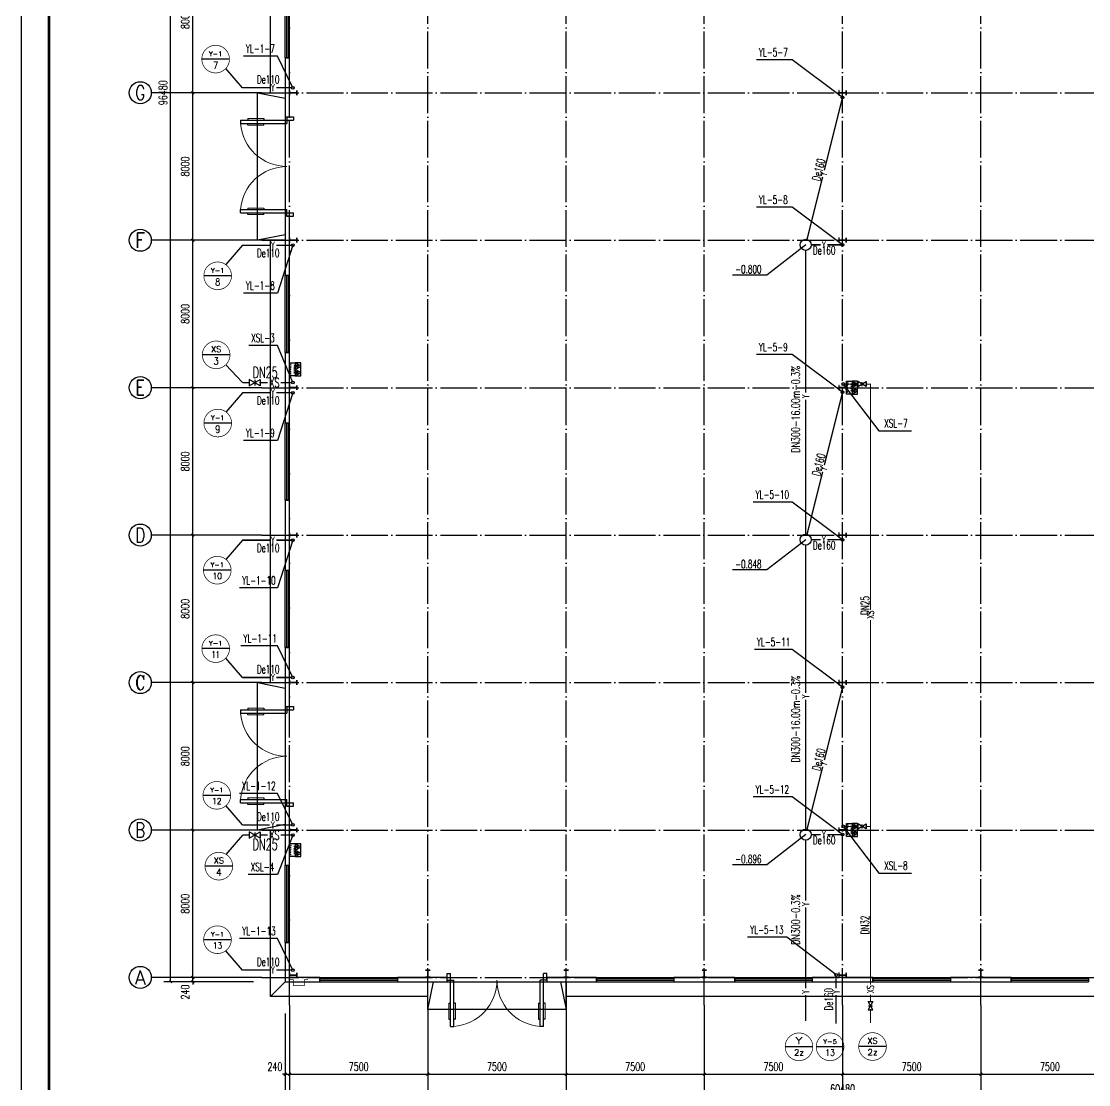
# Model space of a CAD drawing. Extents: x 14168272 to 29396535, y -812963 to 33736.
# Drawn here: x 14677073 to 14734973, y -310037 to -252344 of the extents above; entities that cross this region are included whole.
import ezdxf
from ezdxf.enums import TextEntityAlignment as Align

# ---------------------------------------------------------------- set-up
doc = ezdxf.new("R2010")
doc.units = 0
doc.header["$LTSCALE"] = 1000
doc.header["$MEASUREMENT"] = 0
doc.linetypes.add('DOTE', pattern=[2.42, 2, -0.2, 0.02, -0.2])
for name, color, linetype in [('AXIS', 3, 'Continuous'), ('AXIS_TEXT', 7, 'Continuous'), ('COLUMN', 2, 'Continuous'), ('DIM_消防', 3, 'Continuous'), ('DIM_雨水', 3, 'Continuous'), ('DOTE', 8, 'DOTE'), ('EQUIP_消防', 7, 'Continuous'), ('PIPE-消防', 1, 'Continuous'), ('PIPE-雨水', 4, 'Continuous'), ('TEXT_消防', 7, 'Continuous'), ('TEXT_雨水', 7, 'Continuous'), ('TK', 4, 'Continuous'), ('TWT_LEAD', 3, 'Continuous'), ('TWT_TEXT', 7, 'Continuous'), ('VALVE_消防', 7, 'Continuous'), ('VPIPE-消防', 1, 'Continuous'), ('VPIPE-雨水', 4, 'Continuous'), ('WALL-PARAPET', 6, 'Continuous'), ('WELL_雨水', 4, 'Continuous'), ('WINDOW', 4, 'Continuous')]:
    doc.layers.add(name, color=color, linetype=linetype)
doc.styles.add('_TCH_AXIS', font='COMPLEX', dxfattribs={"bigfont": 'GBCBIG'})
doc.styles.add('_TCH_DIM', font='SIMPLEX', dxfattribs={"bigfont": 'GBCBIG'})
doc.styles.add('_TCH_DIM_T3', font='SIMPLEX', dxfattribs={"width": 0.705882, "bigfont": 'GBCBIG'})
doc.styles.add('_TWT_CIRCLE', font='COMPLEX', dxfattribs={"width": 1.1, "height": 3, "bigfont": 'HZTXT'})
doc.styles.add('_TWT_PIPEDN', font='SIMPLEX', dxfattribs={"width": 0.8, "height": 3, "bigfont": 'HZTXT'})
doc.styles.add('_TWT_PIPETEXT', font='COMPLEX', dxfattribs={"width": 0.8, "height": 2.5, "bigfont": 'HZTXT'})
doc.styles.add('_TWT_SERIAL', font='COMPLEX', dxfattribs={"width": 0.8, "height": 3, "bigfont": 'HZTXT'})
doc.styles.add('COMPLEX', font='COMPLEX')
doc.dimstyles.new('_TCH_ARCH&&150', dxfattribs={"dimtxt": 446.25, "dimasz": 150, "dimexe": 375, "dimexo": 450, "dimgap": 189.375, "dimtad": 1, "dimdec": 0, "dimzin": 0, "dimdsep": 46, "dimtxsty": '_TCH_DIM_T3', "dimblk": 'ARCHTICK', "dimcen": 0.09, "dimclrt": 7, "dimazin": 2, "dimtfac": 1, "dimtdec": 0, "dimtix": 1, "dimtmove": 2, "dimatfit": 3, "dimfxl": 0, "dimtolj": 1, "dimtzin": 0, "dimarcsym": 0})

# ---------------------------------------------------------------- blocks, each defined once
blk = doc.blocks.new('A$C797E1D2B')
at = {"layer": 'COLUMN'}
h = blk.add_hatch(color=256, dxfattribs=at)
h.paths.add_polyline_path([(125, 400), (250, 400), (250, 388), (130, 388), (130, 200), (125, 200)])
h.paths.add_polyline_path([(0, 400), (125, 400), (125, 200), (120, 200), (120, 388), (0, 388)])
h.paths.add_polyline_path([(0, 12), (120, 12), (120, 200), (125, 200), (125, 0), (0, 0)])
h.paths.add_polyline_path([(125, 200), (130, 200), (130, 12), (250, 12), (250, 0), (125, 0)])
blk.add_lwpolyline([(250, 0), (250, 12), (130, 12), (130, 388), (250, 388), (250, 400), (0, 400), (0, 388), (120, 388), (120, 12), (0, 12), (0, 0)], close=True, dxfattribs=at)
blk = doc.blocks.new('消防软管卷盘')
blk.add_lwpolyline([(4963954, 151899), (4963954, 150312), (4964641, 150312), (4964641, 151899)], close=True)
for points, const_width in [([(4964134, 151704), (4964482, 151704)], 1), ([(4964134, 151566), (4964482, 151566)], 1), ([(4964134, 151428), (4964482, 151428)], 1), ([(4964134, 151290), (4964482, 151290)], 1), ([(4964134, 151152), (4964482, 151152)], 1), ([(4964134, 151014), (4964482, 151014)], 0.1), ([(4964134, 150876), (4964482, 150876)], 1), ([(4964134, 150738), (4964482, 150738)], 1), ([(4964150, 150600), (4964499, 150600)], 1), ([(4964150, 150462), (4964499, 150462)], 1)]:
    blk.add_lwpolyline(points, dxfattribs=dict(const_width=const_width))
for centre, start, end in [((4964134, 151636), 90, 270), ((4964134, 151360), 90, 270), ((4964134, 151084), 90, 270), ((4964482, 151498), 270, 90), ((4964482, 151222), 270, 90), ((4964482, 150946), 270, 90), ((4964134, 150808), 90, 270), ((4964150, 150532), 90, 270), ((4964499, 150670), 270, 90)]:
    blk.add_arc(centre, 69, start, end)
blk = doc.blocks.new('$TwtSys$00000546')
h = blk.add_hatch()
h.set_pattern_fill('ANSI31', color=256, scale=200, style=0)
h.set_pattern_definition([(45, (-38543.802, -6670.83), (-17.67767, 17.67767), [])])
h.paths.add_polyline_path([(-65, 174), (65, 174), (65, 44), (-65, 44)])
for points in [[(0, 344), (-198, 0), (198, 0)], [(-65, 174), (65, 174), (65, 44), (-65, 44)]]:
    blk.add_lwpolyline(points, close=True)
blk = doc.blocks.new('92623')
blk.add_lwpolyline([(8910066, 83014), (8909273, 83014), (8909273, 82670), (8910066, 82670)], close=True)
at = {"xscale": -0.5, "yscale": 0.5, "zscale": 0.5, "rotation": 89.99999999998747}
blk.add_blockref('消防软管卷盘', (8985223, 2565334), dxfattribs=at)
at = {"layer": 'EQUIP_消防', "rotation": 180}
for p in [(8909471, 83014), (8909868, 83014)]:
    blk.add_blockref('$TwtSys$00000546', p, dxfattribs=at)
blk = doc.blocks.new('GeYuanFrame_66184160', base_point=(20.09, 4.53))
at = {"layer": 'TK'}
blk.add_lwpolyline([(20.09, 4.53), (20.09, 598.53), (1071.09, 598.53), (1071.09, 4.53)], close=True, dxfattribs=at)
at = {"layer": 'TK', "const_width": 1}
blk.add_lwpolyline([(45.09, 588.53), (1061.09, 588.53), (1061.09, 14.53), (45.09, 14.53)], close=True, dxfattribs=at)
blk = doc.blocks.new('_AXISO')
blk.add_circle((0, 0), 0.5)
at = {"layer": 'AXIS_TEXT', "style": 'COMPLEX', "width": 1.041667}
blk.add_attdef('A', text='', height=0.56, dxfattribs=at).set_placement((-0.25, -0.28), (0.25, -0.28), align=Align.FIT)
blk = doc.blocks.new('_ArchTick')
at = {"color": 0, "linetype": 'ByBlock', "const_width": 0.4}
blk.add_lwpolyline([(-0.5, -0.5), (0.5, 0.5)], dxfattribs=at)
blk = doc.blocks.new('*D131')
at = {"layer": 'AXIS', "color": 0, "lineweight": -2}
for p, q in [((14689673, -207980), (14684798, -207980)), ((14685173, -304460), (14685173, -207980)), ((14689673, -304460), (14684798, -304460))]:
    blk.add_line(p, q, dxfattribs=at)
at = {"layer": 'Defpoints', "color": 0}
for p in [(14685173, -207980), (14690123, -207980), (14690123, -304460)]:
    blk.add_point(p, dxfattribs=at)
at = {"layer": 'AXIS', "color": 0, "lineweight": -2, "xscale": 150, "yscale": 150, "zscale": 150}
for p, rotation in [((14685173, -207980), 90), ((14685173, -304460), 270)]:
    blk.add_blockref('_ArchTick', p, dxfattribs=dict(at, rotation=rotation))
at = {"layer": 'AXIS', "color": 7, "insert": (14684760, -256220), "char_height": 446.2, "attachment_point": 5, "rotation": 90, "style": '_TCH_DIM_T3'}
blk.add_mtext('\\A1;96480', dxfattribs=at)
blk = doc.blocks.new('*D132')
at = {"layer": 'AXIS', "color": 0, "lineweight": -2}
for p, q in [((14689673, -304220), (14685998, -304220)), ((14689673, -304460), (14685998, -304460)), ((14686373, -304220), (14686373, -304070)), ((14686373, -304460), (14686373, -304220)), ((14686373, -304460), (14686373, -304610))]:
    blk.add_line(p, q, dxfattribs=at)
at = {"layer": 'Defpoints', "color": 0}
for p in [(14686373, -304220), (14690123, -304220), (14690123, -304460)]:
    blk.add_point(p, dxfattribs=at)
at = {"layer": 'AXIS', "color": 0, "lineweight": -2, "xscale": 150, "yscale": 150, "zscale": 150}
for p, rotation in [((14686373, -304220), 270), ((14686373, -304460), 90)]:
    blk.add_blockref('_ArchTick', p, dxfattribs=dict(at, rotation=rotation))
at = {"layer": 'AXIS', "color": 7, "insert": (14685960, -305015), "char_height": 446.2, "attachment_point": 5, "rotation": 90, "style": '_TCH_DIM_T3'}
blk.add_mtext('\\A1;240', dxfattribs=at)
blk = doc.blocks.new('*D133')
at = {"layer": 'AXIS', "color": 0, "lineweight": -2}
for p, q in [((14689673, -296220), (14685998, -296220)), ((14686373, -304220), (14686373, -296220)), ((14689673, -304220), (14685998, -304220))]:
    blk.add_line(p, q, dxfattribs=at)
at = {"layer": 'Defpoints', "color": 0}
for p in [(14686373, -296220), (14690123, -296220), (14690123, -304220)]:
    blk.add_point(p, dxfattribs=at)
at = {"layer": 'AXIS', "color": 0, "lineweight": -2, "xscale": 150, "yscale": 150, "zscale": 150}
for p, rotation in [((14686373, -296220), 90), ((14686373, -304220), 270)]:
    blk.add_blockref('_ArchTick', p, dxfattribs=dict(at, rotation=rotation))
at = {"layer": 'AXIS', "color": 7, "insert": (14685960, -300220), "char_height": 446.2, "attachment_point": 5, "rotation": 90, "style": '_TCH_DIM_T3'}
blk.add_mtext('\\A1;8000', dxfattribs=at)
blk = doc.blocks.new('*D134')
at = {"layer": 'AXIS', "color": 0, "lineweight": -2}
for p, q in [((14689673, -288220), (14685998, -288220)), ((14686373, -296220), (14686373, -288220)), ((14689673, -296220), (14685998, -296220))]:
    blk.add_line(p, q, dxfattribs=at)
at = {"layer": 'Defpoints', "color": 0}
for p in [(14686373, -288220), (14690123, -288220), (14690123, -296220)]:
    blk.add_point(p, dxfattribs=at)
at = {"layer": 'AXIS', "color": 0, "lineweight": -2, "xscale": 150, "yscale": 150, "zscale": 150}
for p, rotation in [((14686373, -288220), 90), ((14686373, -296220), 270)]:
    blk.add_blockref('_ArchTick', p, dxfattribs=dict(at, rotation=rotation))
at = {"layer": 'AXIS', "color": 7, "insert": (14685960, -292220), "char_height": 446.2, "attachment_point": 5, "rotation": 90, "style": '_TCH_DIM_T3'}
blk.add_mtext('\\A1;8000', dxfattribs=at)
blk = doc.blocks.new('*D135')
at = {"layer": 'AXIS', "color": 0, "lineweight": -2}
for p, q in [((14689673, -280220), (14685998, -280220)), ((14686373, -288220), (14686373, -280220)), ((14689673, -288220), (14685998, -288220))]:
    blk.add_line(p, q, dxfattribs=at)
at = {"layer": 'Defpoints', "color": 0}
for p in [(14686373, -280220), (14690123, -280220), (14690123, -288220)]:
    blk.add_point(p, dxfattribs=at)
at = {"layer": 'AXIS', "color": 0, "lineweight": -2, "xscale": 150, "yscale": 150, "zscale": 150}
for p, rotation in [((14686373, -280220), 90), ((14686373, -288220), 270)]:
    blk.add_blockref('_ArchTick', p, dxfattribs=dict(at, rotation=rotation))
at = {"layer": 'AXIS', "color": 7, "insert": (14685960, -284220), "char_height": 446.2, "attachment_point": 5, "rotation": 90, "style": '_TCH_DIM_T3'}
blk.add_mtext('\\A1;8000', dxfattribs=at)
blk = doc.blocks.new('*D136')
at = {"layer": 'AXIS', "color": 0, "lineweight": -2}
for p, q in [((14689673, -272220), (14685998, -272220)), ((14686373, -280220), (14686373, -272220)), ((14689673, -280220), (14685998, -280220))]:
    blk.add_line(p, q, dxfattribs=at)
at = {"layer": 'Defpoints', "color": 0}
for p in [(14686373, -272220), (14690123, -272220), (14690123, -280220)]:
    blk.add_point(p, dxfattribs=at)
at = {"layer": 'AXIS', "color": 0, "lineweight": -2, "xscale": 150, "yscale": 150, "zscale": 150}
for p, rotation in [((14686373, -272220), 90), ((14686373, -280220), 270)]:
    blk.add_blockref('_ArchTick', p, dxfattribs=dict(at, rotation=rotation))
at = {"layer": 'AXIS', "color": 7, "insert": (14685960, -276220), "char_height": 446.2, "attachment_point": 5, "rotation": 90, "style": '_TCH_DIM_T3'}
blk.add_mtext('\\A1;8000', dxfattribs=at)
blk = doc.blocks.new('*D137')
at = {"layer": 'AXIS', "color": 0, "lineweight": -2}
for p, q in [((14689673, -264220), (14685998, -264220)), ((14686373, -272220), (14686373, -264220)), ((14689673, -272220), (14685998, -272220))]:
    blk.add_line(p, q, dxfattribs=at)
at = {"layer": 'Defpoints', "color": 0}
for p in [(14686373, -264220), (14690123, -264220), (14690123, -272220)]:
    blk.add_point(p, dxfattribs=at)
at = {"layer": 'AXIS', "color": 0, "lineweight": -2, "xscale": 150, "yscale": 150, "zscale": 150}
for p, rotation in [((14686373, -264220), 90), ((14686373, -272220), 270)]:
    blk.add_blockref('_ArchTick', p, dxfattribs=dict(at, rotation=rotation))
at = {"layer": 'AXIS', "color": 7, "insert": (14685960, -268220), "char_height": 446.2, "attachment_point": 5, "rotation": 90, "style": '_TCH_DIM_T3'}
blk.add_mtext('\\A1;8000', dxfattribs=at)
blk = doc.blocks.new('*D138')
at = {"layer": 'AXIS', "color": 0, "lineweight": -2}
for p, q in [((14689673, -256220), (14685998, -256220)), ((14686373, -264220), (14686373, -256220)), ((14689673, -264220), (14685998, -264220))]:
    blk.add_line(p, q, dxfattribs=at)
at = {"layer": 'Defpoints', "color": 0}
for p in [(14686373, -256220), (14690123, -256220), (14690123, -264220)]:
    blk.add_point(p, dxfattribs=at)
at = {"layer": 'AXIS', "color": 0, "lineweight": -2, "xscale": 150, "yscale": 150, "zscale": 150}
for p, rotation in [((14686373, -256220), 90), ((14686373, -264220), 270)]:
    blk.add_blockref('_ArchTick', p, dxfattribs=dict(at, rotation=rotation))
at = {"layer": 'AXIS', "color": 7, "insert": (14685960, -260220), "char_height": 446.2, "attachment_point": 5, "rotation": 90, "style": '_TCH_DIM_T3'}
blk.add_mtext('\\A1;8000', dxfattribs=at)
blk = doc.blocks.new('*D139')
at = {"layer": 'AXIS', "color": 0, "lineweight": -2}
for p, q in [((14689673, -248220), (14685998, -248220)), ((14686373, -256220), (14686373, -248220)), ((14689673, -256220), (14685998, -256220))]:
    blk.add_line(p, q, dxfattribs=at)
at = {"layer": 'Defpoints', "color": 0}
for p in [(14686373, -248220), (14690123, -248220), (14690123, -256220)]:
    blk.add_point(p, dxfattribs=at)
at = {"layer": 'AXIS', "color": 0, "lineweight": -2, "xscale": 150, "yscale": 150, "zscale": 150}
for p, rotation in [((14686373, -248220), 90), ((14686373, -256220), 270)]:
    blk.add_blockref('_ArchTick', p, dxfattribs=dict(at, rotation=rotation))
at = {"layer": 'AXIS', "color": 7, "insert": (14685960, -252220), "char_height": 446.2, "attachment_point": 5, "rotation": 90, "style": '_TCH_DIM_T3'}
blk.add_mtext('\\A1;8000', dxfattribs=at)
blk = doc.blocks.new('$DorLib2D$00000011')
for p, q in [((-0.467, 0.471), (-0.467, -0.062)), ((-0.467, 0.471), (-0.433, 0.471)), ((-0.433, 0.471), (-0.433, 0.004)), ((0.433, 0.471), (0.433, 0.004)), ((0.467, 0.471), (0.433, 0.471)), ((0.467, 0.471), (0.467, -0.062)), ((-0.483, 0.396), (-0.467, 0.396)), ((-0.417, 0.396), (-0.433, 0.396)), ((0.417, 0.396), (0.433, 0.396)), ((0.483, 0.396), (0.467, 0.396)), ((-0.483, 0.235), (-0.467, 0.235)), ((-0.417, 0.235), (-0.433, 0.235)), ((0.417, 0.235), (0.433, 0.235)), ((0.483, 0.235), (0.467, 0.235)), ((-0.5, 0.004), (-0.433, 0.004)), ((-0.5, 0.004), (-0.5, -0.062)), ((0.5, 0.004), (0.433, 0.004)), ((0.5, 0.004), (0.5, -0.062)), ((-0.5, -0.062), (-0.467, -0.062)), ((0.5, -0.062), (0.467, -0.062))]:
    blk.add_line(p, q)
at = {"lineweight": 13}
for p, q in [((-0.483, 0.396), (-0.483, 0.235)), ((-0.417, 0.396), (-0.417, 0.235)), ((0.417, 0.396), (0.417, 0.235)), ((0.483, 0.396), (0.483, 0.235))]:
    blk.add_line(p, q, dxfattribs=at)
for centre, start, end in [((-0.467, 0.004), 0, 85.904), ((0.467, 0.004), 94.096, 180)]:
    blk.add_arc(centre, 0.467, start, end, dxfattribs=at)
blk = doc.blocks.new('$TCHSYS$WIN2D')
for p, q in [((-0.5, 0.5), (0.5, 0.5)), ((-0.5, 0.5), (-0.5, -0.5)), ((0.5, 0.5), (0.5, -0.5)), ((0.5, 0.167), (-0.5, 0.167)), ((0.5, -0.167), (-0.5, -0.167)), ((-0.5, -0.5), (0.5, -0.5))]:
    blk.add_line(p, q)
blk = doc.blocks.new('*D161')
at = {"layer": 'AXIS', "color": 0, "lineweight": -2}
for p, q in [((14691383, -306170), (14691383, -311045)), ((14751863, -306170), (14751863, -311045)), ((14691383, -310670), (14751863, -310670))]:
    blk.add_line(p, q, dxfattribs=at)
at = {"layer": 'Defpoints', "color": 0}
for p in [(14691383, -305720), (14751863, -305720), (14751863, -310670)]:
    blk.add_point(p, dxfattribs=at)
at = {"layer": 'AXIS', "color": 0, "lineweight": -2, "xscale": 150, "yscale": 150, "zscale": 150, "rotation": 180}
blk.add_blockref('_ArchTick', (14691383, -310670), dxfattribs=at)
at = {"layer": 'AXIS', "color": 0, "lineweight": -2, "xscale": 150, "yscale": 150, "zscale": 150}
blk.add_blockref('_ArchTick', (14751863, -310670), dxfattribs=at)
at = {"layer": 'AXIS', "color": 7, "insert": (14721623, -310258), "char_height": 446.2, "attachment_point": 5, "style": '_TCH_DIM_T3'}
blk.add_mtext('\\A1;60480', dxfattribs=at)
blk = doc.blocks.new('*D162')
at = {"layer": 'AXIS', "color": 0, "lineweight": -2}
for p, q in [((14691383, -306170), (14691383, -309845)), ((14691623, -306170), (14691623, -309845)), ((14691383, -309470), (14691233, -309470)), ((14691383, -309470), (14691623, -309470)), ((14691623, -309470), (14691773, -309470))]:
    blk.add_line(p, q, dxfattribs=at)
at = {"layer": 'Defpoints', "color": 0}
for p in [(14691383, -305720), (14691623, -305720), (14691623, -309470)]:
    blk.add_point(p, dxfattribs=at)
at = {"layer": 'AXIS', "color": 0, "lineweight": -2, "xscale": 150, "yscale": 150, "zscale": 150}
blk.add_blockref('_ArchTick', (14691383, -309470), dxfattribs=at)
at = {"layer": 'AXIS', "color": 0, "lineweight": -2, "xscale": 150, "yscale": 150, "zscale": 150, "rotation": 180}
blk.add_blockref('_ArchTick', (14691623, -309470), dxfattribs=at)
at = {"layer": 'AXIS', "color": 7, "insert": (14690828, -309058), "char_height": 446.2, "attachment_point": 5, "style": '_TCH_DIM_T3'}
blk.add_mtext('\\A1;240', dxfattribs=at)
blk = doc.blocks.new('*D163')
at = {"layer": 'AXIS', "color": 0, "lineweight": -2}
for p, q in [((14691623, -306170), (14691623, -309845)), ((14699123, -306170), (14699123, -309845)), ((14691623, -309470), (14699123, -309470))]:
    blk.add_line(p, q, dxfattribs=at)
at = {"layer": 'Defpoints', "color": 0}
for p in [(14691623, -305720), (14699123, -305720), (14699123, -309470)]:
    blk.add_point(p, dxfattribs=at)
at = {"layer": 'AXIS', "color": 0, "lineweight": -2, "xscale": 150, "yscale": 150, "zscale": 150, "rotation": 180}
blk.add_blockref('_ArchTick', (14691623, -309470), dxfattribs=at)
at = {"layer": 'AXIS', "color": 0, "lineweight": -2, "xscale": 150, "yscale": 150, "zscale": 150}
blk.add_blockref('_ArchTick', (14699123, -309470), dxfattribs=at)
at = {"layer": 'AXIS', "color": 7, "insert": (14695373, -309058), "char_height": 446.2, "attachment_point": 5, "style": '_TCH_DIM_T3'}
blk.add_mtext('\\A1;7500', dxfattribs=at)
blk = doc.blocks.new('*D164')
at = {"layer": 'AXIS', "color": 0, "lineweight": -2}
for p, q in [((14699123, -306170), (14699123, -309845)), ((14706623, -306170), (14706623, -309845)), ((14699123, -309470), (14706623, -309470))]:
    blk.add_line(p, q, dxfattribs=at)
at = {"layer": 'Defpoints', "color": 0}
for p in [(14699123, -305720), (14706623, -305720), (14706623, -309470)]:
    blk.add_point(p, dxfattribs=at)
at = {"layer": 'AXIS', "color": 0, "lineweight": -2, "xscale": 150, "yscale": 150, "zscale": 150, "rotation": 180}
blk.add_blockref('_ArchTick', (14699123, -309470), dxfattribs=at)
at = {"layer": 'AXIS', "color": 0, "lineweight": -2, "xscale": 150, "yscale": 150, "zscale": 150}
blk.add_blockref('_ArchTick', (14706623, -309470), dxfattribs=at)
at = {"layer": 'AXIS', "color": 7, "insert": (14702873, -309058), "char_height": 446.2, "attachment_point": 5, "style": '_TCH_DIM_T3'}
blk.add_mtext('\\A1;7500', dxfattribs=at)
blk = doc.blocks.new('*D165')
at = {"layer": 'AXIS', "color": 0, "lineweight": -2}
for p, q in [((14706623, -306170), (14706623, -309845)), ((14714123, -306170), (14714123, -309845)), ((14706623, -309470), (14714123, -309470))]:
    blk.add_line(p, q, dxfattribs=at)
at = {"layer": 'Defpoints', "color": 0}
for p in [(14706623, -305720), (14714123, -305720), (14714123, -309470)]:
    blk.add_point(p, dxfattribs=at)
at = {"layer": 'AXIS', "color": 0, "lineweight": -2, "xscale": 150, "yscale": 150, "zscale": 150, "rotation": 180}
blk.add_blockref('_ArchTick', (14706623, -309470), dxfattribs=at)
at = {"layer": 'AXIS', "color": 0, "lineweight": -2, "xscale": 150, "yscale": 150, "zscale": 150}
blk.add_blockref('_ArchTick', (14714123, -309470), dxfattribs=at)
at = {"layer": 'AXIS', "color": 7, "insert": (14710373, -309058), "char_height": 446.2, "attachment_point": 5, "style": '_TCH_DIM_T3'}
blk.add_mtext('\\A1;7500', dxfattribs=at)
blk = doc.blocks.new('*D166')
at = {"layer": 'AXIS', "color": 0, "lineweight": -2}
for p, q in [((14714123, -306170), (14714123, -309845)), ((14721623, -306170), (14721623, -309845)), ((14714123, -309470), (14721623, -309470))]:
    blk.add_line(p, q, dxfattribs=at)
at = {"layer": 'Defpoints', "color": 0}
for p in [(14714123, -305720), (14721623, -305720), (14721623, -309470)]:
    blk.add_point(p, dxfattribs=at)
at = {"layer": 'AXIS', "color": 0, "lineweight": -2, "xscale": 150, "yscale": 150, "zscale": 150, "rotation": 180}
blk.add_blockref('_ArchTick', (14714123, -309470), dxfattribs=at)
at = {"layer": 'AXIS', "color": 0, "lineweight": -2, "xscale": 150, "yscale": 150, "zscale": 150}
blk.add_blockref('_ArchTick', (14721623, -309470), dxfattribs=at)
at = {"layer": 'AXIS', "color": 7, "insert": (14717873, -309058), "char_height": 446.2, "attachment_point": 5, "style": '_TCH_DIM_T3'}
blk.add_mtext('\\A1;7500', dxfattribs=at)
blk = doc.blocks.new('*D167')
at = {"layer": 'AXIS', "color": 0, "lineweight": -2}
for p, q in [((14721623, -306170), (14721623, -309845)), ((14729123, -306170), (14729123, -309845)), ((14721623, -309470), (14729123, -309470))]:
    blk.add_line(p, q, dxfattribs=at)
at = {"layer": 'Defpoints', "color": 0}
for p in [(14721623, -305720), (14729123, -305720), (14729123, -309470)]:
    blk.add_point(p, dxfattribs=at)
at = {"layer": 'AXIS', "color": 0, "lineweight": -2, "xscale": 150, "yscale": 150, "zscale": 150, "rotation": 180}
blk.add_blockref('_ArchTick', (14721623, -309470), dxfattribs=at)
at = {"layer": 'AXIS', "color": 0, "lineweight": -2, "xscale": 150, "yscale": 150, "zscale": 150}
blk.add_blockref('_ArchTick', (14729123, -309470), dxfattribs=at)
at = {"layer": 'AXIS', "color": 7, "insert": (14725373, -309058), "char_height": 446.2, "attachment_point": 5, "style": '_TCH_DIM_T3'}
blk.add_mtext('\\A1;7500', dxfattribs=at)
blk = doc.blocks.new('*D168')
at = {"layer": 'AXIS', "color": 0, "lineweight": -2}
for p, q in [((14729123, -306170), (14729123, -309845)), ((14736623, -306170), (14736623, -309845)), ((14729123, -309470), (14736623, -309470))]:
    blk.add_line(p, q, dxfattribs=at)
at = {"layer": 'Defpoints', "color": 0}
for p in [(14729123, -305720), (14736623, -305720), (14736623, -309470)]:
    blk.add_point(p, dxfattribs=at)
at = {"layer": 'AXIS', "color": 0, "lineweight": -2, "xscale": 150, "yscale": 150, "zscale": 150, "rotation": 180}
blk.add_blockref('_ArchTick', (14729123, -309470), dxfattribs=at)
at = {"layer": 'AXIS', "color": 0, "lineweight": -2, "xscale": 150, "yscale": 150, "zscale": 150}
blk.add_blockref('_ArchTick', (14736623, -309470), dxfattribs=at)
at = {"layer": 'AXIS', "color": 7, "insert": (14732873, -309058), "char_height": 446.2, "attachment_point": 5, "style": '_TCH_DIM_T3'}
blk.add_mtext('\\A1;7500', dxfattribs=at)
blk = doc.blocks.new('$VALVE$00000296')
for points in [[(-125, 72), (-125, -72), (125, 72), (125, -72), (-125, 72)], [(0, 60), (0, -64)]]:
    blk.add_lwpolyline(points)
for p in [(-125, 0), (125, 0)]:
    blk.add_point(p)
blk = doc.blocks.new('$TWTSYS$00000187')
blk.add_circle((0, 0, 0), 0.5)

msp = doc.modelspace()

# ---------------------------------------------------------------- hatches: boundary and pattern name
at = {"layer": 'PIPE-消防', "linetype": 'Continuous'}
for points in [[(14723135.8, -272023.3), (14723135.8, -271997.1), (14723162, -271997.1)], [(14723135.8, -272023.3), (14723162, -272023.3), (14723162, -271997.1)]]:
    msp.add_hatch(color=256, dxfattribs=at).paths.add_polyline_path(points)

# ---------------------------------------------------------------- linework, layer by layer
at = {"color": 8, "ltscale": 0.5}
for p, q in [((14689882.6, -256220.3), (14691382.6, -256520.3)), ((14691382.6, -263920.3), (14689882.6, -264220.3)), ((14689882.6, -288220.3), (14691382.6, -288520.3)), ((14691382.6, -295920.3), (14689882.6, -296220.3)), ((14690582.6, -305260.3), (14691382.6, -304460.3)), ((14699122.6, -305960.3), (14699422.6, -304460.3)), ((14706322.6, -304460.3), (14706622.6, -305960.3))]:
    msp.add_line(p, q, dxfattribs=at)
for points in [[(14690582.6, -256220.3), (14690582.6, -224220.3)], [(14691382.6, -264220.3), (14689882.6, -264220.3), (14689882.6, -256220.3), (14691382.6, -256220.3)], [(14690582.6, -288220.3), (14690582.6, -264220.3)], [(14691382.6, -296220.3), (14689882.6, -296220.3), (14689882.6, -288220.3), (14691382.6, -288220.3)], [(14699122.6, -305260.3), (14690582.6, -305260.3), (14690582.6, -296220.3)], [(14706622.6, -304460.3), (14706622.6, -305960.3), (14699122.6, -305960.3), (14699122.6, -304460.3)], [(14736622.6, -305260.3), (14706622.6, -305260.3)]]:
    msp.add_lwpolyline(points, dxfattribs=at)
at = {"color": 8, "const_width": 30}
msp.add_lwpolyline([(14691622.6, -304340.3), (14691822.6, -304340.3), (14691822.6, -304660.3), (14692422.6, -304660.3), (14692422.6, -304340.3), (14692622.6, -304340.3)], dxfattribs=at)
at = {"layer": 'AXIS'}
for p, q in [((14690122.6, -256220.3), (14684122.6, -256220.3)), ((14690122.6, -264220.3), (14684122.6, -264220.3)), ((14690122.6, -272220.3), (14684122.6, -272220.3)), ((14690122.6, -280220.3), (14684122.6, -280220.3)), ((14690122.6, -288220.3), (14684122.6, -288220.3)), ((14690122.6, -296220.3), (14684122.6, -296220.3)), ((14690122.6, -304220.3), (14684122.6, -304220.3)), ((14691622.6, -305720.3), (14691622.6, -311720.3)), ((14699122.6, -305720.3), (14699122.6, -311720.3)), ((14706622.6, -305720.3), (14706622.6, -311720.3)), ((14714122.6, -305720.3), (14714122.6, -311720.3)), ((14721622.6, -305720.3), (14721622.6, -311720.3)), ((14729122.6, -305720.3), (14729122.6, -311720.3))]:
    msp.add_line(p, q, dxfattribs=at)
at = {"layer": 'DIM_消防'}
for p, q in [((14688361.4, -254393.1), (14686861.4, -254393.1)), ((14689065.4, -255945.5), (14688174, -254897.1)), ((14689065.4, -264495.5), (14688174, -265544)), ((14688473.5, -266150.4), (14686973.5, -266150.4)), ((14690967.8, -269927.5, 3000), (14689406.4, -269927.5, 3000)), ((14691805.8, -271945.1), (14690967.8, -269927.5, 3000)), ((14688390.6, -270440.1), (14686890.6, -270440.1)), ((14689065.4, -271945.1), (14688174, -270980.4)), ((14721663.5, -272023.3), (14723587.7, -274558.1)), ((14689065.4, -272495.5), (14688174, -273544)), ((14688477, -274140.2), (14686977, -274140.2)), ((14723587.7, -274558.1), (14725360.1, -274558.1)), ((14689065.4, -280495.5), (14688174, -281544)), ((14688451.7, -282124.1), (14686951.7, -282124.1)), ((14688365.8, -286379.3), (14686865.8, -286379.3)), ((14689065.4, -287945.5), (14688174, -286897.1)), ((14688425.8, -294340.4), (14686925.8, -294340.4)), ((14689065.4, -295945.5), (14688174, -294897.1)), ((14721663.5, -296023.3), (14723587.7, -298558.1)), ((14689065.4, -296495.1), (14688174, -297543.6)), ((14691805.8, -296495.1), (14690967.8, -298629.9, 3000)), ((14688535.8, -298181.8), (14687035.8, -298181.8)), ((14690967.8, -298629.9, 3000), (14689380.4, -298629.9, 3000)), ((14723587.7, -298558.1), (14725360.1, -298558.1)), ((14688462.3, -302171.2), (14686962.3, -302171.2)), ((14689065.4, -303820.5), (14688174, -302772.1)), ((14720009.1, -307982.1), (14718509.1, -307982.1)), ((14721695.6, -307982.1), (14720195.6, -307982.1)), ((14723997.4, -307967.1), (14722497.4, -307967.1))]:
    msp.add_line(p, q, dxfattribs=at)
at = {"layer": 'DIM_消防', "const_width": 37.5}
for points in [[(14688361.4, -254393.1, 1), (14686861.4, -254393.1, 1)], [(14688473.5, -266150.4, 1), (14686973.5, -266150.4, 1)], [(14688390.6, -270440.1, 1), (14686890.6, -270440.1, 1)], [(14688477, -274140.2, 1), (14686977, -274140.2, 1)], [(14688451.7, -282124.1, 1), (14686951.7, -282124.1, 1)], [(14688365.8, -286379.3, 1), (14686865.8, -286379.3, 1)], [(14688425.8, -294340.4, 1), (14686925.8, -294340.4, 1)], [(14688535.8, -298181.8, 1), (14687035.8, -298181.8, 1)], [(14688462.3, -302171.2, 1), (14686962.3, -302171.2, 1)], [(14720009.1, -307982.1, 1), (14718509.1, -307982.1, 1)], [(14721695.6, -307982.1, 1), (14720195.6, -307982.1, 1)], [(14723997.4, -307967.1, 1), (14722497.4, -307967.1, 1)]]:
    msp.add_lwpolyline(points, format="xyb", close=True, dxfattribs=at)
at = {"layer": 'DIM_雨水'}
for p, q in [((14690971.7, -254233.7), (14689119, -254233.7)), ((14691805.8, -255945.5), (14690971.7, -254233.7)), ((14718892.1, -254426.7, 3000), (14716945.1, -254426.7, 3000)), ((14721622.6, -256470.3, 6000), (14718892.1, -254426.7, 3000)), ((14718892.1, -262426.7, 3000), (14716945.1, -262426.7, 3000)), ((14721622.6, -264470.3, 6000), (14718892.1, -262426.7, 3000)), ((14691805.8, -264495.5), (14690971.7, -267084.7)), ((14690971.7, -267084.7), (14689119, -267084.7)), ((14718892.1, -270426.7, 3000), (14716945.1, -270426.7, 3000)), ((14721622.6, -272470.3, 6000), (14718892.1, -270426.7, 3000)), ((14691805.8, -272495.5), (14690971.7, -275084.7)), ((14690971.7, -275084.7), (14689119, -275084.7)), ((14718892.1, -278426.7, 3000), (14716768.3, -278426.7, 3000)), ((14721622.6, -280470.3, 6000), (14718892.1, -278426.7, 3000)), ((14691805.8, -280495.5), (14690971.7, -283084.7)), ((14690971.7, -283084.7), (14688916.1, -283084.7)), ((14690971.7, -286233.7), (14688984.1, -286233.7)), ((14691805.8, -287945.5), (14690971.7, -286233.7)), ((14718892.1, -286426.7, 3000), (14716836.5, -286426.7, 3000)), ((14721622.6, -288470.3, 6000), (14718892.1, -286426.7, 3000)), ((14690971.7, -294233.7), (14688916.1, -294233.7)), ((14691805.8, -295945.5), (14690971.7, -294233.7)), ((14718892.1, -294426.7, 3000), (14716768.3, -294426.7, 3000)), ((14721622.6, -296470.3, 6000), (14718892.1, -294426.7, 3000)), ((14690971.7, -302108.7), (14688916.1, -302108.7)), ((14691805.8, -303820.5), (14690971.7, -302108.7)), ((14718596.9, -302041.7), (14716473, -302041.7)), ((14721272.1, -304085.4), (14718596.9, -302041.7))]:
    msp.add_line(p, q, dxfattribs=at)
at = {"layer": 'DOTE'}
for p, q in [((14691622.6, -305720.3), (14691622.6, -206720.3)), ((14699122.6, -305720.3), (14699122.6, -206720.3)), ((14706622.6, -305720.3), (14706622.6, -206720.3)), ((14714122.6, -305720.3), (14714122.6, -206720.3)), ((14721622.6, -305720.3), (14721622.6, -206720.3)), ((14729122.6, -305720.3), (14729122.6, -206720.3)), ((14690122.6, -256220.3), (14753122.6, -256220.3)), ((14690122.6, -264220.3), (14753122.6, -264220.3)), ((14690122.6, -272220.3), (14753122.6, -272220.3)), ((14690122.6, -280220.3), (14753122.6, -280220.3)), ((14690122.6, -288220.3), (14753122.6, -288220.3)), ((14690122.6, -296220.3), (14753122.6, -296220.3)), ((14690122.6, -304220.3), (14753122.6, -304220.3))]:
    msp.add_line(p, q, dxfattribs=at)
at = {"layer": 'PIPE-消防', "linetype": 'Continuous', "const_width": 70}
for points in [[(14689433.9, -271945.1), (14689082.1, -271945.1)], [(14690428.7, -271945.1), (14690033.9, -271945.1)], [(14691705.8, -271945.1), (14691146.8, -271945.1)], [(14689433.9, -296495.1), (14689082.1, -296495.1)], [(14690428.7, -296495.1), (14690033.9, -296495.1)], [(14691705.8, -296495.1), (14691146.8, -296495.1)]]:
    msp.add_lwpolyline(points, dxfattribs=at)
at = {"layer": 'PIPE-消防', "linetype": 'Continuous', "ltscale": 0.75, "const_width": 52.5}
for points in [[(14721738.5, -272023.3), (14722447.8, -272023.3)], [(14722897.8, -272023.3), (14723135.8, -272023.3)], [(14723135.8, -272023.3), (14723135.8, -284288.1)], [(14723135.8, -284826.6), (14723135.8, -296023.3)], [(14721738.5, -296023.3), (14722447.8, -296023.3)], [(14722897.8, -296023.3), (14723135.8, -296023.3)], [(14723135.8, -296023.3), (14723135.8, -304613.3)], [(14723135.8, -305151.8), (14723135.8, -305526.9)], [(14723135.8, -305976.9), (14723135.8, -306695.5)]]:
    msp.add_lwpolyline(points, dxfattribs=at)
at = {"layer": 'PIPE-雨水', "linetype": 'Continuous', "ltscale": 0.75, "const_width": 75}
for points in [[(14690545, -255945.5), (14689065.4, -255945.5)], [(14691705.8, -255945.5), (14690912.2, -255945.5)], [(14690545, -264495.5), (14689065.4, -264495.5)], [(14691705.8, -264495.5), (14690912.2, -264495.5)], [(14719622.6, -264770.3), (14719622.6, -272499)], [(14690545, -272495.5), (14689065.4, -272495.5)], [(14691705.8, -272495.5), (14690912.2, -272495.5)], [(14719622.6, -272866.2), (14719622.6, -280170.3)], [(14690545, -280495.5), (14689065.4, -280495.5)], [(14691705.8, -280495.5), (14690912.2, -280495.5)], [(14719622.6, -280770.3), (14719622.6, -288781.7)], [(14690545, -287945.5), (14689065.4, -287945.5)], [(14691705.8, -287945.5), (14690912.2, -287945.5)], [(14719622.6, -289148.8), (14719622.6, -296170.3)], [(14690545, -295945.5), (14689065.4, -295945.5)], [(14691705.8, -295945.5), (14690912.2, -295945.5)], [(14719622.6, -296770.3), (14719622.6, -300048.1)], [(14719622.6, -300415.3), (14719622.6, -304811.9)], [(14690545, -303820.5), (14689065.4, -303820.5)], [(14691705.8, -303820.5), (14690912.2, -303820.5)], [(14721272.1, -304160.4), (14721272.1, -304810.1)], [(14719622.6, -305179), (14719622.6, -306582.1)], [(14721272.1, -305177.2), (14721272.1, -306725.2)]]:
    msp.add_lwpolyline(points, dxfattribs=at)
at = {"layer": 'PIPE-雨水', "linetype": 'Continuous', "ltscale": 1.5, "const_width": 75}
for points in [[(14720633.4, -260427.1), (14721604.4, -256543.1)], [(14719695.3, -264179.3), (14720544.3, -260783.3)], [(14720431.4, -264470.3), (14719922.6, -264470.3)], [(14721547.6, -264470.3), (14720798.6, -264470.3)], [(14720633.4, -276427.1), (14721604.4, -272543.1)], [(14719695.3, -280179.3), (14720544.3, -276783.3)], [(14720431.4, -280470.3), (14719922.6, -280470.3)], [(14721547.6, -280470.3), (14720798.6, -280470.3)], [(14720633.4, -292427.1), (14721604.4, -288543.1)], [(14719695.3, -296179.3), (14720544.3, -292783.3)], [(14720431.4, -296470.3), (14719922.6, -296470.3)], [(14721547.6, -296470.3), (14720798.6, -296470.3)]]:
    msp.add_lwpolyline(points, dxfattribs=at)
at = {"layer": 'TWT_LEAD'}
for p, q in [((14719622.6, -264470.3), (14717521, -266109)), ((14717521, -266109), (14715659.7, -266109)), ((14719622.6, -280470.3), (14717521, -282109)), ((14717521, -282109), (14715659.7, -282109)), ((14719622.6, -296470.3), (14717521, -298109)), ((14717521, -298109), (14715659.7, -298109))]:
    msp.add_line(p, q, dxfattribs=at)
at = {"layer": 'VPIPE-消防', "linetype": 'Continuous'}
for centre in [(14691805.8, -271945.1), (14721663.5, -272023.3), (14691805.8, -296495.1), (14721663.5, -296023.3)]:
    msp.add_circle(centre, 75, dxfattribs=at)
at = {"layer": 'VPIPE-雨水', "linetype": 'Continuous'}
for centre in [(14691805.8, -255945.5), (14721622.6, -256470.3), (14691805.8, -264495.5), (14721622.6, -264470.3), (14691805.8, -272495.5), (14721622.6, -272470.3), (14691805.8, -280495.5), (14721622.6, -280470.3), (14691805.8, -287945.5), (14721622.6, -288470.3), (14691805.8, -295945.5), (14721622.6, -296470.3), (14691805.8, -303820.5), (14721272.1, -304085.4)]:
    msp.add_circle(centre, 75, dxfattribs=at)
at = {"layer": 'WALL-PARAPET'}
for p, q in [((14691382.6, -254320.3), (14691382.6, -257520.3)), ((14691622.6, -254320.3), (14691382.6, -254320.3)), ((14691622.6, -257520.3), (14691622.6, -254320.3)), ((14691382.6, -257520.3), (14691622.6, -257520.3)), ((14691382.6, -262920.3), (14691382.6, -266120.3)), ((14691622.6, -262920.3), (14691382.6, -262920.3)), ((14691622.6, -266120.3), (14691622.6, -262920.3)), ((14691382.6, -266120.3), (14691622.6, -266120.3)), ((14691382.6, -270320.3), (14691382.6, -274120.3)), ((14691622.6, -270320.3), (14691382.6, -270320.3)), ((14691622.6, -274120.3), (14691622.6, -270320.3)), ((14691382.6, -274120.3), (14691622.6, -274120.3)), ((14691382.6, -278320.3), (14691382.6, -282120.3)), ((14691622.6, -278320.3), (14691382.6, -278320.3)), ((14691622.6, -282120.3), (14691622.6, -278320.3)), ((14691382.6, -282120.3), (14691622.6, -282120.3)), ((14691382.6, -286320.3), (14691382.6, -289520.3)), ((14691622.6, -286320.3), (14691382.6, -286320.3)), ((14691622.6, -289520.3), (14691622.6, -286320.3)), ((14691382.6, -289520.3), (14691622.6, -289520.3)), ((14691382.6, -294920.3), (14691382.6, -298120.3)), ((14691622.6, -294920.3), (14691382.6, -294920.3)), ((14691622.6, -298120.3), (14691622.6, -294920.3)), ((14691382.6, -298120.3), (14691622.6, -298120.3)), ((14691622.6, -302320.3), (14691382.6, -302320.3)), ((14691382.6, -302320.3), (14691382.6, -304460.3)), ((14691622.6, -304220.3), (14691622.6, -302320.3)), ((14691382.6, -304460.3), (14693272.6, -304460.3)), ((14693272.6, -304220.3), (14691622.6, -304220.3)), ((14693272.6, -304460.3), (14693272.6, -304220.3)), ((14700172.6, -304220.3), (14697472.6, -304220.3)), ((14697472.6, -304220.3), (14697472.6, -304460.3)), ((14697472.6, -304460.3), (14700172.6, -304460.3)), ((14700172.6, -304460.3), (14700172.6, -304220.3)), ((14708272.6, -304220.3), (14705572.6, -304220.3)), ((14705572.6, -304220.3), (14705572.6, -304460.3)), ((14705572.6, -304460.3), (14708272.6, -304460.3)), ((14708272.6, -304460.3), (14708272.6, -304220.3)), ((14715772.6, -304220.3), (14712472.6, -304220.3)), ((14712472.6, -304220.3), (14712472.6, -304460.3)), ((14712472.6, -304460.3), (14715772.6, -304460.3)), ((14715772.6, -304460.3), (14715772.6, -304220.3)), ((14723272.6, -304220.3), (14719972.6, -304220.3)), ((14719972.6, -304220.3), (14719972.6, -304460.3)), ((14719972.6, -304460.3), (14723272.6, -304460.3)), ((14723272.6, -304460.3), (14723272.6, -304220.3)), ((14730772.6, -304220.3), (14727472.6, -304220.3)), ((14727472.6, -304220.3), (14727472.6, -304460.3)), ((14727472.6, -304460.3), (14730772.6, -304460.3)), ((14730772.6, -304460.3), (14730772.6, -304220.3))]:
    msp.add_line(p, q, dxfattribs=at)
at = {"layer": 'WINDOW'}
for p, q in [((14691382.6, -257520.3), (14691382.6, -262920.3)), ((14691382.6, -289520.3), (14691382.6, -294920.3)), ((14700172.6, -304460.3), (14705572.6, -304460.3))]:
    msp.add_line(p, q, dxfattribs=at)

# ---------------------------------------------------------------- block references
for name, p, xscale, yscale, zscale, rotation in [('GeYuanFrame_66184160', (14677072.6, -181520.3), 150, 150, 150, 270), ('92623', (14765143.6, -8129557.2), 0.882, 0.882, 0.882, 90), ('92623', (14795355.7, -8130543.6), 0.882, 0.882, 0.882, 90), ('92623', (14795355.7, -8154543.6), 0.882, 0.882, 0.882, 90), ('92623', (14765143.6, -8155639.6), 0.882, 0.882, 0.882, 90)]:
    msp.add_blockref(name, p, dxfattribs=dict(xscale=xscale, yscale=yscale, zscale=zscale, rotation=rotation))
for p, rotation in [((14691622.6, -256095.3), 270), ((14721422.6, -256095.3), 270), ((14691622.6, -264095.3), 270), ((14721422.6, -264095.3), 270), ((14691622.6, -272095.3), 270), ((14721422.6, -272095.3), 270), ((14691622.6, -280095.3), 270), ((14721422.6, -280095.3), 270), ((14691622.6, -288095.3), 270), ((14721422.6, -288095.3), 270), ((14691622.6, -296095.3), 270), ((14721422.6, -296095.3), 270), ((14691622.6, -303970.3), 270), ((14699247.6, -303820.3), 180), ((14706747.6, -303820.3), 180), ((14714247.6, -303820.3), 180), ((14721422.6, -303970.3), 270), ((14729247.6, -303820.3), 180)]:
    msp.add_blockref('A$C797E1D2B', p, dxfattribs=dict(rotation=rotation))
at = {"layer": 'AXIS'}
ref = msp.add_blockref('_AXISO', (14683522.6, -256220.3), dxfattribs=dict(at, xscale=1200, yscale=1200, zscale=1200))
ref.add_attrib('A', 'G', dxfattribs={"layer": 'AXIS_TEXT', "ltscale": 0.5, "height": 781.2, "style": '_TCH_AXIS', "width": 0.833333}).set_placement((14683243.6, -256610.9), (14683801.6, -256610.9), align=Align.FIT)
ref = msp.add_blockref('_AXISO', (14683522.6, -264220.3), dxfattribs=dict(at, xscale=1200, yscale=1200, zscale=1200))
ref.add_attrib('A', 'F', dxfattribs={"layer": 'AXIS_TEXT', "ltscale": 0.5, "height": 816.3, "style": '_TCH_AXIS', "width": 0.8125}).set_placement((14683269.9, -264628.5), (14683775.2, -264628.5), align=Align.FIT)
ref = msp.add_blockref('_AXISO', (14683522.6, -272220.3), dxfattribs=dict(at, xscale=1200, yscale=1200, zscale=1200))
ref.add_attrib('A', 'E', dxfattribs={"layer": 'AXIS_TEXT', "ltscale": 0.5, "height": 816.3, "style": '_TCH_AXIS', "width": 0.8125}).set_placement((14683269.9, -272628.5), (14683775.2, -272628.5), align=Align.FIT)
ref = msp.add_blockref('_AXISO', (14683522.6, -280220.3), dxfattribs=dict(at, xscale=1200, yscale=1200, zscale=1200))
ref.add_attrib('A', 'D', dxfattribs={"layer": 'AXIS_TEXT', "ltscale": 0.5, "height": 798.8, "style": '_TCH_AXIS', "width": 0.823529}).set_placement((14683256.3, -280619.7), (14683788.8, -280619.7), align=Align.FIT)
ref = msp.add_blockref('_AXISO', (14683522.6, -288220.3), dxfattribs=dict(at, xscale=1200, yscale=1200, zscale=1200))
ref.add_attrib('A', 'C', dxfattribs={"layer": 'AXIS_TEXT', "ltscale": 0.5, "height": 781.2, "style": '_TCH_AXIS'}).set_placement((14683243.6, -288610.9), (14683801.6, -288610.9), align=Align.FIT)
ref = msp.add_blockref('_AXISO', (14683522.6, -296220.3), dxfattribs=dict(at, xscale=1200, yscale=1200, zscale=1200))
ref.add_attrib('A', 'B', dxfattribs={"layer": 'AXIS_TEXT', "ltscale": 0.5, "height": 798.8, "style": '_TCH_AXIS', "width": 0.823529}).set_placement((14683256.3, -296619.7), (14683788.8, -296619.7), align=Align.FIT)
ref = msp.add_blockref('_AXISO', (14683522.6, -304220.3), dxfattribs=dict(at, xscale=1200, yscale=1200, zscale=1200))
ref.add_attrib('A', 'A', dxfattribs={"layer": 'AXIS_TEXT', "ltscale": 0.5, "height": 763.6, "style": '_TCH_AXIS', "width": 0.888889}).set_placement((14683231.7, -304602.2), (14683813.5, -304602.2), align=Align.FIT)
at = {"layer": 'VALVE_消防'}
for p, xscale, yscale, zscale, rotation in [((14689733.9, -271945.1), -2.4, -2.4, 2.4, 180), ((14689733.9, -296495.1), -2.4, -2.4, 2.4, 180), ((14723135.8, -305751.9), -1.8, -1.8, 1.8, 270)]:
    msp.add_blockref('$VALVE$00000296', p, dxfattribs=dict(at, xscale=xscale, yscale=yscale, zscale=zscale, rotation=rotation))
at = {"layer": 'VALVE_消防', "xscale": 1.8, "yscale": 1.8, "zscale": 1.8}
for p in [(14722672.8, -272023.3), (14722672.8, -296023.3)]:
    msp.add_blockref('$VALVE$00000296', p, dxfattribs=at)
at = {"layer": 'WELL_雨水', "xscale": 600, "yscale": 600, "zscale": 600, "rotation": 90}
for p in [(14719622.6, -264470.3), (14719622.6, -280470.3), (14719622.6, -296470.3)]:
    msp.add_blockref('$TWTSYS$00000187', p, dxfattribs=at)
at = {"layer": 'WINDOW', "rotation": 270}
for name, p, xscale, yscale, zscale in [('$TCHSYS$WIN2D', (14691502.6, -252220.3), -4200, -240, -4200), ('$DorLib2D$00000011', (14691502.6, -260220.3), 5400, -5400, 5400), ('$TCHSYS$WIN2D', (14691502.6, -268220.3), -4200, -240, -4200), ('$TCHSYS$WIN2D', (14691502.6, -276220.3), -4200, -240, -4200), ('$TCHSYS$WIN2D', (14691502.6, -284220.3), -4200, -240, -4200), ('$DorLib2D$00000011', (14691502.6, -292220.3), 5400, -5400, 5400), ('$TCHSYS$WIN2D', (14691502.6, -300220.3), -4200, -240, -4200)]:
    msp.add_blockref(name, p, dxfattribs=dict(at, xscale=xscale, yscale=yscale, zscale=zscale))
at = {"layer": 'WINDOW'}
for name, p, xscale, yscale, zscale in [('$TCHSYS$WIN2D', (14695372.6, -304340.3), 4200, 240, 4200), ('$DorLib2D$00000011', (14702872.6, -304340.3), 5400, -5400, 5400), ('$TCHSYS$WIN2D', (14710372.6, -304340.3), 4200, 240, 4200), ('$TCHSYS$WIN2D', (14717872.6, -304340.3), 4200, 240, 4200), ('$TCHSYS$WIN2D', (14725372.6, -304340.3), 4200, 240, 4200), ('$TCHSYS$WIN2D', (14732872.6, -304340.3), 4200, 240, 4200)]:
    msp.add_blockref(name, p, dxfattribs=dict(at, xscale=xscale, yscale=yscale, zscale=zscale))

# ---------------------------------------------------------------- texts
at = {"layer": 'DIM_消防', "color": 7, "style": '_TWT_CIRCLE'}
for s, height, p, p2 in [('Y-1', 245.45, (14687251.4, -254228.1), (14687971.4, -254228.1)), ('7', 388.1, (14687469.1, -254920.5), (14687753.7, -254920.5)), ('Y-1', 245.45, (14687363.5, -265985.4), (14688083.5, -265985.4)), ('8', 388.1, (14687581.2, -266677.8), (14687865.9, -266677.8)), ('XS', 317.96, (14687357.5, -270289.5), (14687923.7, -270289.5)), ('3', 388.1, (14687498.3, -270967.5), (14687782.9, -270967.5)), ('Y-1', 245.45, (14687367, -273975.2), (14688087, -273975.2)), ('9', 388.1, (14687584.7, -274667.6), (14687869.3, -274667.6)), ('Y-1', 245.45, (14687341.7, -281959.1), (14688061.7, -281959.1)), ('10', 336.64, (14687446, -282608.1), (14687957.3, -282608.1)), ('Y-1', 245.45, (14687255.8, -286214.3), (14687975.8, -286214.3)), ('11', 355.19, (14687392.5, -286878.9), (14687839.1, -286878.9)), ('Y-1', 245.45, (14687315.8, -294175.4), (14688035.8, -294175.4)), ('12', 336.64, (14687420.1, -294824.4), (14687931.4, -294824.4)), ('XS', 317.96, (14687502.6, -298031.2), (14688068.9, -298031.2)), ('4', 382.3, (14687625.6, -298704.3), (14687946, -298704.3)), ('Y-1', 245.45, (14687352.3, -302006.2), (14688072.3, -302006.2)), ('13', 336.64, (14687456.6, -302655.2), (14687967.9, -302655.2)), ('Y', 372.7, (14719073.7, -307840.5), (14719444.6, -307840.5)), ('Y-5', 232, (14720575, -307814.1), (14721316.3, -307814.1)), ('XS', 317.96, (14722964.3, -307816.5), (14723530.5, -307816.5)), ('2z', 325.4, (14718986.4, -308456.8), (14719531.9, -308456.8)), ('13', 336.64, (14720689.9, -308466.1), (14721201.3, -308466.1)), ('2z', 325.4, (14722974.7, -308441.8), (14723520.1, -308441.8))]:
    msp.add_text(s, height=height, dxfattribs=at).set_placement(p, p2, align=Align.FIT)
at = {"layer": 'TEXT_消防', "linetype": 'Continuous', "style": '_TWT_PIPEDN', "width": 0.64}
for p in [(14689619.2, -271691.5), (14689619.2, -297307.6)]:
    msp.add_text('DN25', height=600, dxfattribs=at).set_placement(p)
at = {"layer": 'TEXT_消防', "style": '_TWT_PIPETEXT', "width": 0.64}
for p in [(14690528.7, -272195.1), (14690528.7, -296745.1)]:
    msp.add_text('XS', height=500, dxfattribs=at).set_placement(p)
at = {"layer": 'TEXT_消防', "linetype": 'Continuous', "style": '_TWT_PIPEDN', "width": 0.64}
for s, p in [('DN25', (14723060.8, -284551.3)), ('DN32', (14723060.8, -301887.4))]:
    msp.add_text(s, height=450, rotation=90, dxfattribs=at).set_placement(p)
at = {"layer": 'TEXT_消防', "style": '_TWT_PIPETEXT', "width": 0.64}
for p in [(14723323.3, -284751.6), (14723323.3, -305076.8)]:
    msp.add_text('XS', height=375, rotation=90, dxfattribs=at).set_placement(p)
at = {"layer": 'TEXT_雨水', "linetype": 'Continuous', "style": '_TWT_PIPEDN', "width": 0.64}
for s, p in [('De110', (14689852.7, -255724.5)), ('De160', (14720012.3, -264995.3)), ('De110', (14689852.7, -265141.5)), ('De110', (14689852.7, -273141.5)), ('De110', (14689852.7, -281141.5)), ('De160', (14720012.3, -280995.3)), ('De110', (14689852.7, -287724.5)), ('De110', (14689852.7, -295724.5)), ('De160', (14720012.3, -296995.3)), ('De110', (14689852.7, -303599.5))]:
    msp.add_text(s, height=450, dxfattribs=at).set_placement(p)
at = {"layer": 'TEXT_雨水', "style": '_TWT_PIPETEXT', "width": 0.64}
for p in [(14690620, -256133), (14690620, -264683), (14720506.4, -264657.8), (14690620, -272683), (14690620, -280683), (14720506.4, -280657.8), (14690620, -288133), (14690620, -296133), (14720506.4, -296657.8), (14690620, -304008)]:
    msp.add_text('Y', height=375, dxfattribs=at).set_placement(p)
at = {"layer": 'TEXT_雨水', "linetype": 'Continuous', "style": '_TWT_PIPEDN', "width": 0.64}
for rotation, p in [(75.963757, (14720401.8, -261044.2)), (75.963757, (14720401.8, -277044.2)), (75.963757, (14720401.8, -293044.2)), (90, (14721097.1, -306015.6))]:
    msp.add_text('De160', height=450, rotation=rotation, dxfattribs=at).set_placement(p)
at = {"layer": 'TEXT_雨水', "style": '_TWT_PIPETEXT', "width": 0.64}
for rotation, p in [(75.963757, (14720744.4, -260756)), (90, (14719810.1, -272791.2)), (75.963757, (14720744.4, -276756)), (90, (14719810.1, -289073.8)), (75.963757, (14720744.4, -292756)), (90, (14719810.1, -300340.3)), (90, (14719810.1, -305104)), (90, (14721459.6, -305102.2))]:
    msp.add_text('Y', height=375, rotation=rotation, dxfattribs=at).set_placement(p)
at = {"layer": 'TWT_TEXT', "style": '_TWT_SERIAL', "width": 0.64}
for s, p in [('YL-1-7', (14689254, -254053.7)), ('YL-5-7', (14717080.1, -254246.7, 3000)), ('YL-5-8', (14717080.1, -262246.7, 3000)), ('-0.800', (14715794.7, -266019)), ('YL-1-8', (14689254, -266904.7)), ('XSL-3', (14689541.4, -269747.5, 3000)), ('YL-5-9', (14717080.1, -270246.7, 3000)), ('XSL-7', (14723881.1, -274378.1)), ('YL-1-9', (14689254, -274904.7)), ('YL-5-10', (14716903.3, -278246.7, 3000)), ('-0.848', (14715794.7, -282019)), ('YL-1-10', (14689051.1, -282904.7)), ('YL-1-11', (14689119.1, -286053.7)), ('YL-5-11', (14716971.5, -286246.7, 3000)), ('YL-1-12', (14689051.1, -294053.7)), ('YL-5-12', (14716903.3, -294246.7, 3000)), ('-0.896', (14715794.7, -298019)), ('XSL-4', (14689515.4, -298449.9, 3000)), ('XSL-8', (14723881.1, -298378.1)), ('YL-1-13', (14689051.1, -301928.7)), ('YL-5-13', (14716608, -301861.7))]:
    msp.add_text(s, height=450, dxfattribs=at).set_placement(p)
at = {"layer": 'TWT_TEXT', "style": '_TCH_DIM', "width": 0.705882}
for s, p in [('DN300-16.00m-0.3%', (14719300.6, -275748.7)), ('DN300-16.00m-0.3%', (14719300.6, -292563.8)), ('DN300-0.3%', (14719300.6, -302454.7))]:
    msp.add_text(s, height=446.25, rotation=90, dxfattribs=at).set_placement(p)

# ---------------------------------------------------------------- dimensions: what is measured, and where the dimension line sits
at = {"layer": 'AXIS'}
for p1, p2, distance, text, picture, middle in [((14690122.6, -304460.3), (14690122.6, -207980.3), 4950, '96480', '*D131', (14684760.1, -256220.3)), ((14690122.6, -256220.3), (14690122.6, -248220.3), 3750, '8000', '*D139', (14685960.1, -252220.3)), ((14690122.6, -264220.3), (14690122.6, -256220.3), 3750, '8000', '*D138', (14685960.1, -260220.3)), ((14690122.6, -272220.3), (14690122.6, -264220.3), 3750, '8000', '*D137', (14685960.1, -268220.3)), ((14690122.6, -280220.3), (14690122.6, -272220.3), 3750, '8000', '*D136', (14685960.1, -276220.3)), ((14690122.6, -288220.3), (14690122.6, -280220.3), 3750, '8000', '*D135', (14685960.1, -284220.3)), ((14690122.6, -296220.3), (14690122.6, -288220.3), 3750, '8000', '*D134', (14685960.1, -292220.3)), ((14690122.6, -304220.3), (14690122.6, -296220.3), 3750, '8000', '*D133', (14685960.1, -300220.3)), ((14691382.6, -305720.3), (14751862.6, -305720.3), -4950, '60480', '*D161', (14721622.6, -310257.8)), ((14691622.6, -305720.3), (14699122.6, -305720.3), -3750, '7500', '*D163', (14695372.6, -309057.8)), ((14699122.6, -305720.3), (14706622.6, -305720.3), -3750, '7500', '*D164', (14702872.6, -309057.8)), ((14706622.6, -305720.3), (14714122.6, -305720.3), -3750, '7500', '*D165', (14710372.6, -309057.8)), ((14714122.6, -305720.3), (14721622.6, -305720.3), -3750, '7500', '*D166', (14717872.6, -309057.8)), ((14721622.6, -305720.3), (14729122.6, -305720.3), -3750, '7500', '*D167', (14725372.6, -309057.8)), ((14729122.6, -305720.3), (14736622.6, -305720.3), -3750, '7500', '*D168', (14732872.6, -309057.8))]:
    dim = msp.add_aligned_dim(p1=p1, p2=p2, distance=distance, text=text, dimstyle='_TCH_ARCH&&150', dxfattribs=at)
    dim.commit()
    dim.dimension.update_dxf_attribs({"geometry": picture, "text_midpoint": middle})
for base, p1, p2, angle, picture, middle in [((14686372.6, -304220.3), (14690122.6, -304460.3), (14690122.6, -304220.3), 90, '*D132', (14685960.1, -305015.3)), ((14691622.6, -309470.3), (14691382.6, -305720.3), (14691622.6, -305720.3), 0, '*D162', (14690827.6, -309057.8))]:
    dim = msp.add_linear_dim(base=base, p1=p1, p2=p2, angle=angle, text='240', dimstyle='_TCH_ARCH&&150', dxfattribs=at)
    dim.commit()
    dim.dimension.update_dxf_attribs({"geometry": picture, "text_midpoint": middle, "dimtype": 161})

doc.saveas('drawing.dxf')
